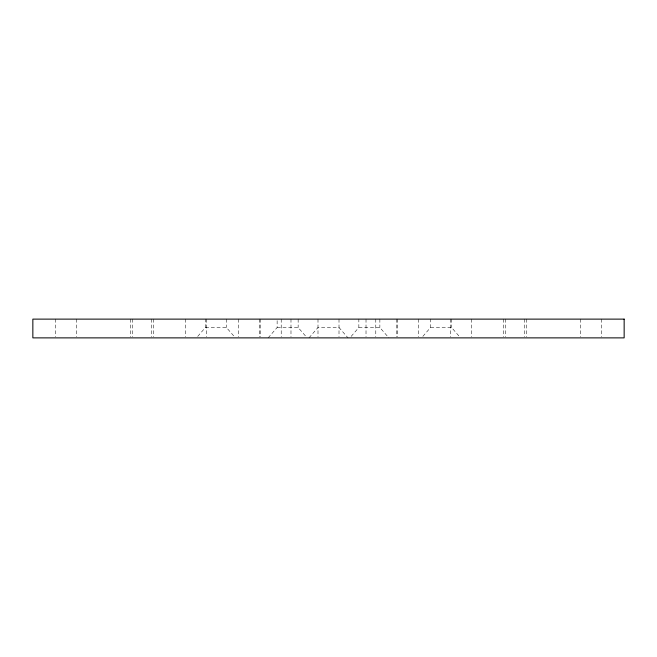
<?xml version="1.0" encoding="UTF-8"?>
<svg xmlns="http://www.w3.org/2000/svg" width="657" height="657" viewBox="0 0 657 657"><rect width="100%" height="100%" fill="white"/><g stroke="black" fill="none" stroke-linecap="round" stroke-linejoin="round"><path stroke-width="0.49" stroke-dasharray="3.29 2.46" d="M197.708 336.4L205.419 327.523L205.419 319.121M268.13 337.879L277.131 327.523L277.131 319.121M308.987 337.879L317.996 327.523L339.004 327.523L348.013 337.879M351.134 336.4L358.853 327.523L358.853 319.121M422.845 336.4L430.565 327.523L430.565 319.121M205.419 327.523L226.435 327.523L234.155 336.4M277.131 327.523L298.147 327.523L305.866 336.4M358.853 327.523L379.869 327.523L388.87 337.879M430.565 327.523L451.581 327.523L459.292 336.4M601.672 319.121L601.672 336.893M580.657 319.121L580.657 336.893M526.627 319.121L526.627 336.893M524.729 319.121L524.729 336.893M505.611 319.121L505.611 336.893M503.73 319.121L503.73 336.893M471.669 319.121L471.669 336.893M451.581 319.121L451.581 327.523M450.661 319.121L450.661 336.893M418.608 319.121L418.608 336.893M397.592 319.121L397.592 336.893M396.787 319.121L396.787 336.893M379.869 319.121L379.869 327.523M375.788 319.121L375.788 336.893M366.015 319.121L366.015 336.893M339.004 319.121L339.004 336.893M317.996 319.121L317.996 336.893M298.147 319.121L298.147 327.523M290.985 319.121L290.985 336.893M281.212 319.121L281.212 336.893M260.213 319.121L260.213 336.893M259.408 319.121L259.408 336.893M238.392 319.121L238.392 336.893M226.435 319.121L226.435 327.523M206.339 319.121L206.339 336.893M185.331 319.121L185.331 336.893M153.27 319.121L153.27 336.893M151.389 319.121L151.389 336.893M132.271 319.121L132.271 336.893M130.373 319.121L130.373 336.893M76.343 319.121L76.343 336.893M55.328 319.121L55.328 336.893"/><path stroke-width="0.99" d="M624.15 319.121L32.85 319.121L32.85 337.879L624.15 337.879L624.15 319.121"/></g></svg>
